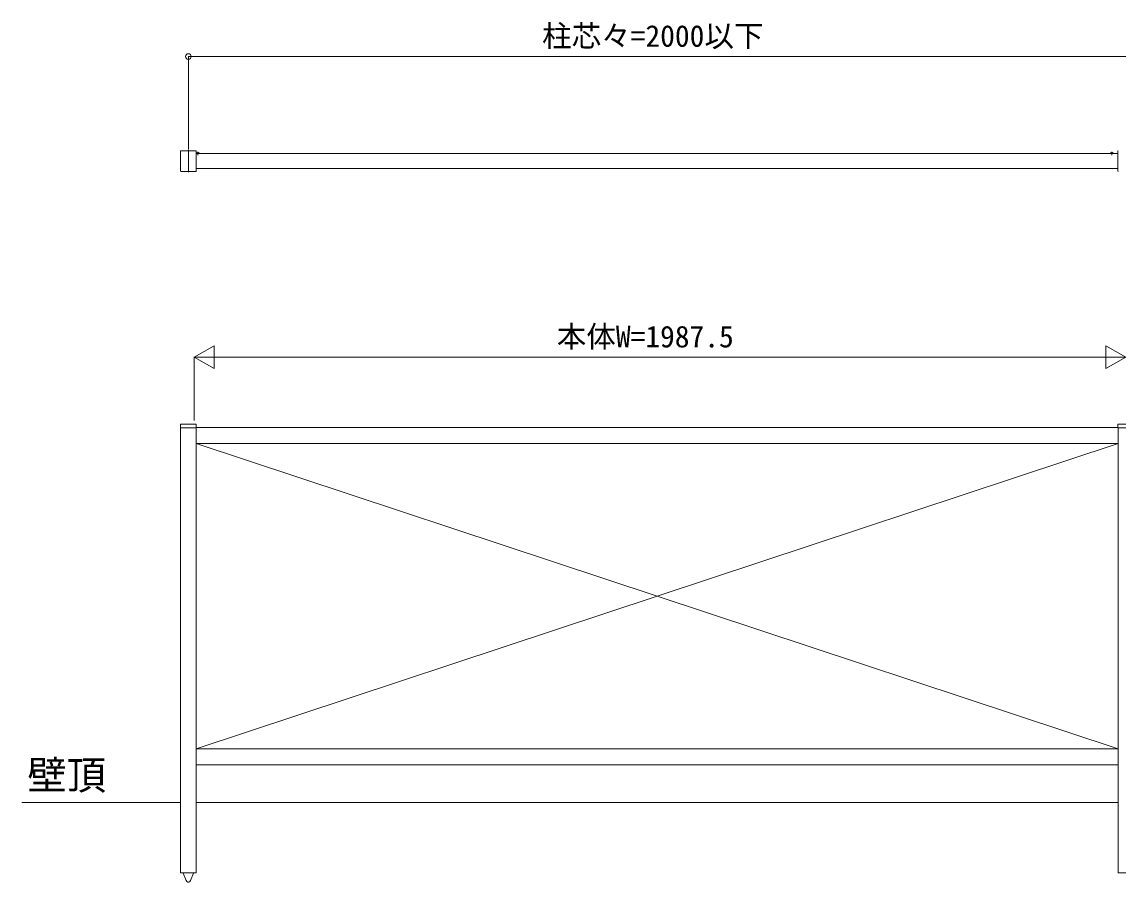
# Model space of a CAD drawing. Units: millimetres, scale not verified. Extents: x -5667 to 5667, y -4030 to 4030.
# Drawn here: x -2454 to -116, y -171 to 1664 of the extents above; entities that cross this region are included whole.
import ezdxf
from ezdxf.enums import TextEntityAlignment as Align

# ---------------------------------------------------------------- set-up
doc = ezdxf.new("R2010")
doc.units = ezdxf.units.MM
doc.header["$LTSCALE"] = 20
doc.linetypes.add('CHAIN2', pattern=[12, 9, -1, 1, -1])
doc.linetypes.add('DASHED3', pattern=[4, 3, -1])
doc.layers.add('0-0_0', color=3, linetype='Continuous')
doc.layers.add('0-1_USER1', color=4, linetype='Continuous', lineweight=9)
doc.layers.add('0-2_YKK_ZWAK', color=6, linetype='Continuous', lineweight=9)
doc.styles.add('ＭＳ ゴシック', font='')
doc.styles.get('ＭＳ ゴシック').set_extended_font_data('MS Gothic')

msp = doc.modelspace()

# ---------------------------------------------------------------- linework, layer by layer
at = {"layer": '0-1_USER1'}
for p, q in [((-2115.78, 1388.85), (-2115.78, 1387.85)), ((-2082.88, 1389.35), (-2115.28, 1389.35)), ((-2075.49, 1383.35), (-2082.68, 1383.35)), ((-2082.38, 1388.85), (-2082.38, 1387.85)), ((-2082.38, 1387.85), (-2082.38, 1346.85)), ((-115.99, 1383.35), (-2082.38, 1383.35)), ((-125.69, 1383.35), (-132.88, 1383.35)), ((-115.99, 1388.85), (-115.99, 1387.85)), ((-2115.28, 1345.35), (-2082.88, 1345.35)), ((-2082.38, 1351.35), (-115.99, 1351.35)), ((-2082.38, 1346.85), (-2082.38, 1345.85)), ((-2115.98, 805.89), (-2082.58, 805.89)), ((-2115.78, 798.39), (-2115.78, -151.11)), ((-2082.78, 798.39), (-2082.78, -151.11)), ((-2082.58, 805.89), (-2082.58, 798.39)), ((-115.99, 798.9), (-2082.58, 798.9)), ((-115.99, 805.89), (-115.99, 798.39)), ((-82.59, 805.89), (-115.99, 805.89)), ((-115.79, 798.39), (-115.79, -151.11)), ((-115.79, 764.9), (-2082.78, 764.9)), ((-115.79, 112.9), (-2082.78, 764.9)), ((-115.79, 764.9), (-2082.78, 112.9)), ((-115.79, 112.9), (-2082.78, 112.9)), ((-2082.78, 78.9), (-115.79, 78.9)), ((-2115.78, -1.11), (-2454.26, -1.11)), ((-115.79, -1.11), (-2082.78, -1.11)), ((-2082.78, -151.11), (-2115.78, -151.11)), ((-2110.48, -151.11), (-2088.08, -151.11)), ((-2094.66, -168.02), (-2088.08, -152.11)), ((-2088.08, -152.11), (-2088.08, -151.11)), ((-115.79, -151.11), (-82.79, -151.11))]:
    msp.add_line(p, q, dxfattribs=at)
at = {"layer": '0-1_USER1', "linetype": 'CHAIN2'}
for p, q in [((-2099.08, 1343.46), (-2099.08, 1392.36)), ((-2079.08, 1386.85), (-2079.08, 1379.77)), ((-129.29, 1386.85), (-129.29, 1379.77))]:
    msp.add_line(p, q, dxfattribs=at)
at = {"layer": '0-1_USER1', "linetype": 'DASHED3'}
for p, q in [((-2081.13, 1385.32), (-2080.23, 1383.5)), ((-2079.08, 1382.89), (-2080.23, 1383.5)), ((-2079.08, 1382.89), (-2077.94, 1383.5)), ((-2077.03, 1385.32), (-2077.94, 1383.5)), ((-131.34, 1385.32), (-130.43, 1383.5)), ((-129.29, 1382.89), (-130.43, 1383.5)), ((-129.29, 1382.89), (-128.14, 1383.5)), ((-127.24, 1385.32), (-128.14, 1383.5))]:
    msp.add_line(p, q, dxfattribs=at)
at = {"layer": '0-1_USER1'}
for points in [[(-2115.78, 1388.85), (-2115.78, 1388.86), (-2115.78, 1388.87), (-2115.78, 1388.87), (-2115.78, 1388.88), (-2115.78, 1388.89), (-2115.78, 1388.89), (-2115.78, 1388.9), (-2115.78, 1388.91), (-2115.78, 1388.91), (-2115.78, 1388.92), (-2115.78, 1388.93), (-2115.78, 1388.94), (-2115.77, 1388.94), (-2115.77, 1388.95), (-2115.77, 1388.96), (-2115.77, 1388.96), (-2115.77, 1388.97), (-2115.77, 1388.98), (-2115.77, 1388.98), (-2115.76, 1388.99), (-2115.76, 1389), (-2115.76, 1389), (-2115.76, 1389.01), (-2115.76, 1389.02), (-2115.75, 1389.02), (-2115.75, 1389.03), (-2115.75, 1389.04), (-2115.75, 1389.04), (-2115.74, 1389.05), (-2115.74, 1389.06), (-2115.74, 1389.06), (-2115.73, 1389.07), (-2115.73, 1389.07), (-2115.73, 1389.08), (-2115.72, 1389.09), (-2115.72, 1389.09), (-2115.72, 1389.1), (-2115.71, 1389.11), (-2115.71, 1389.11)], [(-2115.78, 1387.85), (-2115.78, 1346.85), (-2115.78, 1345.85)], [(-2115.71, 1389.11), (-2115.71, 1389.12), (-2115.7, 1389.12), (-2115.7, 1389.13), (-2115.7, 1389.13), (-2115.69, 1389.14), (-2115.69, 1389.15), (-2115.68, 1389.15), (-2115.68, 1389.16), (-2115.67, 1389.16), (-2115.67, 1389.17), (-2115.67, 1389.17), (-2115.66, 1389.18), (-2115.66, 1389.18), (-2115.65, 1389.19), (-2115.65, 1389.19), (-2115.64, 1389.2), (-2115.64, 1389.2), (-2115.63, 1389.21), (-2115.63, 1389.21), (-2115.62, 1389.22), (-2115.62, 1389.22), (-2115.61, 1389.23), (-2115.61, 1389.23), (-2115.6, 1389.24), (-2115.6, 1389.24), (-2115.59, 1389.25), (-2115.58, 1389.25), (-2115.58, 1389.25), (-2115.57, 1389.26), (-2115.57, 1389.26), (-2115.56, 1389.27), (-2115.56, 1389.27), (-2115.55, 1389.27), (-2115.54, 1389.28), (-2115.54, 1389.28), (-2115.53, 1389.29), (-2115.53, 1389.29), (-2115.52, 1389.29), (-2115.51, 1389.3)], [(-2115.51, 1389.3), (-2115.51, 1389.3), (-2115.5, 1389.3), (-2115.49, 1389.3), (-2115.49, 1389.31), (-2115.48, 1389.31), (-2115.48, 1389.31), (-2115.47, 1389.32), (-2115.46, 1389.32), (-2115.46, 1389.32), (-2115.45, 1389.32), (-2115.44, 1389.33), (-2115.44, 1389.33), (-2115.43, 1389.33), (-2115.42, 1389.33), (-2115.42, 1389.33), (-2115.41, 1389.34), (-2115.4, 1389.34), (-2115.4, 1389.34), (-2115.39, 1389.34), (-2115.38, 1389.34), (-2115.37, 1389.34), (-2115.37, 1389.34), (-2115.36, 1389.34), (-2115.35, 1389.35), (-2115.35, 1389.35), (-2115.34, 1389.35), (-2115.33, 1389.35), (-2115.33, 1389.35), (-2115.32, 1389.35), (-2115.31, 1389.35), (-2115.31, 1389.35), (-2115.3, 1389.35), (-2115.29, 1389.35), (-2115.28, 1389.35)], [(-2082.65, 1389.3), (-2082.66, 1389.3), (-2082.67, 1389.3), (-2082.67, 1389.3), (-2082.68, 1389.31), (-2082.69, 1389.31), (-2082.69, 1389.31), (-2082.7, 1389.32), (-2082.7, 1389.32), (-2082.71, 1389.32), (-2082.72, 1389.32), (-2082.72, 1389.33), (-2082.73, 1389.33), (-2082.74, 1389.33), (-2082.74, 1389.33), (-2082.75, 1389.33), (-2082.76, 1389.34), (-2082.76, 1389.34), (-2082.77, 1389.34), (-2082.78, 1389.34), (-2082.79, 1389.34), (-2082.79, 1389.34), (-2082.8, 1389.34), (-2082.81, 1389.34), (-2082.81, 1389.35), (-2082.82, 1389.35), (-2082.83, 1389.35), (-2082.83, 1389.35), (-2082.84, 1389.35), (-2082.85, 1389.35), (-2082.85, 1389.35), (-2082.86, 1389.35), (-2082.87, 1389.35), (-2082.88, 1389.35), (-2082.88, 1389.35)], [(-2082.46, 1389.11), (-2082.46, 1389.12), (-2082.46, 1389.12), (-2082.47, 1389.13), (-2082.47, 1389.13), (-2082.48, 1389.14), (-2082.48, 1389.15), (-2082.48, 1389.15), (-2082.49, 1389.16), (-2082.49, 1389.16), (-2082.5, 1389.17), (-2082.5, 1389.17), (-2082.51, 1389.18), (-2082.51, 1389.18), (-2082.52, 1389.19), (-2082.52, 1389.19), (-2082.52, 1389.2), (-2082.53, 1389.2), (-2082.53, 1389.21), (-2082.54, 1389.21), (-2082.54, 1389.22), (-2082.55, 1389.22), (-2082.56, 1389.23), (-2082.56, 1389.23), (-2082.57, 1389.24), (-2082.57, 1389.24), (-2082.58, 1389.25), (-2082.58, 1389.25), (-2082.59, 1389.25), (-2082.59, 1389.26), (-2082.6, 1389.26), (-2082.61, 1389.27), (-2082.61, 1389.27), (-2082.62, 1389.27), (-2082.62, 1389.28), (-2082.63, 1389.28), (-2082.63, 1389.29), (-2082.64, 1389.29), (-2082.65, 1389.29), (-2082.65, 1389.3)], [(-2082.38, 1388.85), (-2082.38, 1388.86), (-2082.38, 1388.87), (-2082.38, 1388.87), (-2082.39, 1388.88), (-2082.39, 1388.89), (-2082.39, 1388.89), (-2082.39, 1388.9), (-2082.39, 1388.91), (-2082.39, 1388.91), (-2082.39, 1388.92), (-2082.39, 1388.93), (-2082.39, 1388.94), (-2082.39, 1388.94), (-2082.39, 1388.95), (-2082.39, 1388.96), (-2082.4, 1388.96), (-2082.4, 1388.97), (-2082.4, 1388.98), (-2082.4, 1388.98), (-2082.4, 1388.99), (-2082.4, 1389), (-2082.41, 1389), (-2082.41, 1389.01), (-2082.41, 1389.02), (-2082.41, 1389.02), (-2082.42, 1389.03), (-2082.42, 1389.04), (-2082.42, 1389.04), (-2082.42, 1389.05), (-2082.43, 1389.06), (-2082.43, 1389.06), (-2082.43, 1389.07), (-2082.44, 1389.07), (-2082.44, 1389.08), (-2082.44, 1389.09), (-2082.45, 1389.09), (-2082.45, 1389.1), (-2082.45, 1389.11), (-2082.46, 1389.11)], [(-115.99, 1388.85), (-115.98, 1388.86), (-115.98, 1388.87), (-115.98, 1388.87), (-115.98, 1388.88), (-115.98, 1388.89), (-115.98, 1388.89), (-115.98, 1388.9), (-115.98, 1388.91), (-115.98, 1388.91), (-115.98, 1388.92), (-115.98, 1388.93), (-115.98, 1388.94), (-115.98, 1388.94), (-115.98, 1388.95), (-115.97, 1388.96), (-115.97, 1388.96), (-115.97, 1388.97), (-115.97, 1388.98), (-115.97, 1388.98), (-115.97, 1388.99), (-115.96, 1389), (-115.96, 1389), (-115.96, 1389.01), (-115.96, 1389.02), (-115.96, 1389.02), (-115.95, 1389.03), (-115.95, 1389.04), (-115.95, 1389.04), (-115.94, 1389.05), (-115.94, 1389.06), (-115.94, 1389.06), (-115.94, 1389.07), (-115.93, 1389.07), (-115.93, 1389.08), (-115.93, 1389.09), (-115.92, 1389.09), (-115.92, 1389.1), (-115.92, 1389.11), (-115.91, 1389.11)], [(-115.99, 1387.85), (-115.99, 1346.85), (-115.99, 1345.85)], [(-115.91, 1389.11), (-115.91, 1389.12), (-115.91, 1389.12), (-115.9, 1389.13), (-115.9, 1389.13), (-115.89, 1389.14), (-115.89, 1389.15), (-115.89, 1389.15), (-115.88, 1389.16), (-115.88, 1389.16), (-115.87, 1389.17), (-115.87, 1389.17), (-115.86, 1389.18), (-115.86, 1389.18), (-115.85, 1389.19), (-115.85, 1389.19), (-115.84, 1389.2), (-115.84, 1389.2), (-115.83, 1389.21), (-115.83, 1389.21), (-115.82, 1389.22), (-115.82, 1389.22), (-115.81, 1389.23), (-115.81, 1389.23), (-115.8, 1389.24), (-115.8, 1389.24), (-115.79, 1389.25), (-115.79, 1389.25), (-115.78, 1389.25), (-115.78, 1389.26), (-115.77, 1389.26), (-115.76, 1389.27), (-115.76, 1389.27), (-115.75, 1389.27)], [(-2115.78, 1345.85), (-2115.78, 1345.84), (-2115.78, 1345.84), (-2115.78, 1345.83), (-2115.78, 1345.82), (-2115.78, 1345.82), (-2115.78, 1345.81), (-2115.78, 1345.8), (-2115.78, 1345.79), (-2115.78, 1345.79), (-2115.78, 1345.78), (-2115.78, 1345.77), (-2115.78, 1345.77), (-2115.77, 1345.76), (-2115.77, 1345.75), (-2115.77, 1345.75), (-2115.77, 1345.74), (-2115.77, 1345.73), (-2115.77, 1345.73), (-2115.77, 1345.72), (-2115.76, 1345.71), (-2115.76, 1345.71), (-2115.76, 1345.7), (-2115.76, 1345.69), (-2115.76, 1345.69), (-2115.75, 1345.68), (-2115.75, 1345.67), (-2115.75, 1345.67), (-2115.75, 1345.66), (-2115.74, 1345.65), (-2115.74, 1345.65), (-2115.74, 1345.64), (-2115.73, 1345.63), (-2115.73, 1345.63), (-2115.73, 1345.62), (-2115.72, 1345.61), (-2115.72, 1345.61), (-2115.72, 1345.6), (-2115.71, 1345.6), (-2115.71, 1345.59)], [(-2115.71, 1345.59), (-2115.71, 1345.58), (-2115.7, 1345.58), (-2115.7, 1345.57), (-2115.7, 1345.57), (-2115.69, 1345.56), (-2115.69, 1345.56), (-2115.68, 1345.55), (-2115.68, 1345.54), (-2115.67, 1345.54), (-2115.67, 1345.53), (-2115.67, 1345.53), (-2115.66, 1345.52), (-2115.66, 1345.52), (-2115.65, 1345.51), (-2115.65, 1345.51), (-2115.64, 1345.5), (-2115.64, 1345.5), (-2115.63, 1345.49), (-2115.63, 1345.49), (-2115.62, 1345.48), (-2115.62, 1345.48), (-2115.61, 1345.47), (-2115.61, 1345.47), (-2115.6, 1345.46), (-2115.6, 1345.46), (-2115.59, 1345.46), (-2115.58, 1345.45), (-2115.58, 1345.45), (-2115.57, 1345.44), (-2115.57, 1345.44), (-2115.56, 1345.43), (-2115.56, 1345.43), (-2115.55, 1345.43), (-2115.54, 1345.42), (-2115.54, 1345.42), (-2115.53, 1345.42), (-2115.53, 1345.41), (-2115.52, 1345.41), (-2115.51, 1345.41)], [(-2115.51, 1345.41), (-2115.51, 1345.4), (-2115.5, 1345.4), (-2115.49, 1345.4), (-2115.49, 1345.39), (-2115.48, 1345.39), (-2115.48, 1345.39), (-2115.47, 1345.39), (-2115.46, 1345.38), (-2115.46, 1345.38), (-2115.45, 1345.38), (-2115.44, 1345.38), (-2115.44, 1345.37), (-2115.43, 1345.37), (-2115.42, 1345.37), (-2115.42, 1345.37), (-2115.41, 1345.37), (-2115.4, 1345.36), (-2115.4, 1345.36), (-2115.39, 1345.36), (-2115.38, 1345.36), (-2115.37, 1345.36), (-2115.37, 1345.36), (-2115.36, 1345.36), (-2115.35, 1345.36), (-2115.35, 1345.36), (-2115.34, 1345.35), (-2115.33, 1345.35), (-2115.33, 1345.35), (-2115.32, 1345.35), (-2115.31, 1345.35), (-2115.31, 1345.35), (-2115.3, 1345.35), (-2115.29, 1345.35), (-2115.28, 1345.35)], [(-2082.65, 1345.41), (-2082.66, 1345.4), (-2082.67, 1345.4), (-2082.67, 1345.4), (-2082.68, 1345.39), (-2082.69, 1345.39), (-2082.69, 1345.39), (-2082.7, 1345.39), (-2082.7, 1345.38), (-2082.71, 1345.38), (-2082.72, 1345.38), (-2082.72, 1345.38), (-2082.73, 1345.37), (-2082.74, 1345.37), (-2082.74, 1345.37), (-2082.75, 1345.37), (-2082.76, 1345.37), (-2082.76, 1345.36), (-2082.77, 1345.36), (-2082.78, 1345.36), (-2082.79, 1345.36), (-2082.79, 1345.36), (-2082.8, 1345.36), (-2082.81, 1345.36), (-2082.81, 1345.36), (-2082.82, 1345.36), (-2082.83, 1345.35), (-2082.83, 1345.35), (-2082.84, 1345.35), (-2082.85, 1345.35), (-2082.85, 1345.35), (-2082.86, 1345.35), (-2082.87, 1345.35), (-2082.88, 1345.35), (-2082.88, 1345.35)], [(-2082.46, 1345.59), (-2082.46, 1345.58), (-2082.46, 1345.58), (-2082.47, 1345.57), (-2082.47, 1345.57), (-2082.48, 1345.56), (-2082.48, 1345.56), (-2082.48, 1345.55), (-2082.49, 1345.54), (-2082.49, 1345.54), (-2082.5, 1345.53), (-2082.5, 1345.53), (-2082.51, 1345.52), (-2082.51, 1345.52), (-2082.52, 1345.51), (-2082.52, 1345.51), (-2082.52, 1345.5), (-2082.53, 1345.5), (-2082.53, 1345.49), (-2082.54, 1345.49), (-2082.54, 1345.48), (-2082.55, 1345.48), (-2082.56, 1345.47), (-2082.56, 1345.47), (-2082.57, 1345.46), (-2082.57, 1345.46), (-2082.58, 1345.46), (-2082.58, 1345.45), (-2082.59, 1345.45), (-2082.59, 1345.44), (-2082.6, 1345.44), (-2082.61, 1345.43), (-2082.61, 1345.43), (-2082.62, 1345.43), (-2082.62, 1345.42), (-2082.63, 1345.42), (-2082.63, 1345.42), (-2082.64, 1345.41), (-2082.65, 1345.41), (-2082.65, 1345.41)], [(-2082.38, 1345.85), (-2082.38, 1345.84), (-2082.38, 1345.84), (-2082.38, 1345.83), (-2082.39, 1345.82), (-2082.39, 1345.82), (-2082.39, 1345.81), (-2082.39, 1345.8), (-2082.39, 1345.79), (-2082.39, 1345.79), (-2082.39, 1345.78), (-2082.39, 1345.77), (-2082.39, 1345.77), (-2082.39, 1345.76), (-2082.39, 1345.75), (-2082.39, 1345.75), (-2082.4, 1345.74), (-2082.4, 1345.73), (-2082.4, 1345.73), (-2082.4, 1345.72), (-2082.4, 1345.71), (-2082.4, 1345.71), (-2082.41, 1345.7), (-2082.41, 1345.69), (-2082.41, 1345.69), (-2082.41, 1345.68), (-2082.42, 1345.67), (-2082.42, 1345.67), (-2082.42, 1345.66), (-2082.42, 1345.65), (-2082.43, 1345.65), (-2082.43, 1345.64), (-2082.43, 1345.63), (-2082.44, 1345.63), (-2082.44, 1345.62), (-2082.44, 1345.61), (-2082.45, 1345.61), (-2082.45, 1345.6), (-2082.45, 1345.6), (-2082.46, 1345.59)], [(-115.99, 1345.85), (-115.98, 1345.84), (-115.98, 1345.84), (-115.98, 1345.83), (-115.98, 1345.82), (-115.98, 1345.82), (-115.98, 1345.81), (-115.98, 1345.8), (-115.98, 1345.79), (-115.98, 1345.79), (-115.98, 1345.78), (-115.98, 1345.77), (-115.98, 1345.77), (-115.98, 1345.76), (-115.98, 1345.75), (-115.97, 1345.75), (-115.97, 1345.74), (-115.97, 1345.73), (-115.97, 1345.73), (-115.97, 1345.72), (-115.97, 1345.71), (-115.96, 1345.71), (-115.96, 1345.7), (-115.96, 1345.69), (-115.96, 1345.69), (-115.96, 1345.68), (-115.95, 1345.67), (-115.95, 1345.67), (-115.95, 1345.66), (-115.94, 1345.65), (-115.94, 1345.65), (-115.94, 1345.64), (-115.94, 1345.63), (-115.93, 1345.63), (-115.93, 1345.62), (-115.93, 1345.61), (-115.92, 1345.61), (-115.92, 1345.6), (-115.92, 1345.6), (-115.91, 1345.59)], [(-115.91, 1345.59), (-115.91, 1345.58), (-115.91, 1345.58), (-115.9, 1345.57), (-115.9, 1345.57), (-115.89, 1345.56), (-115.89, 1345.56), (-115.89, 1345.55), (-115.88, 1345.54), (-115.88, 1345.54), (-115.87, 1345.53), (-115.87, 1345.53), (-115.86, 1345.52), (-115.86, 1345.52), (-115.85, 1345.51), (-115.85, 1345.51), (-115.84, 1345.5), (-115.84, 1345.5), (-115.83, 1345.49), (-115.83, 1345.49), (-115.82, 1345.48), (-115.82, 1345.48), (-115.81, 1345.47), (-115.81, 1345.47), (-115.8, 1345.46), (-115.8, 1345.46), (-115.79, 1345.46), (-115.79, 1345.45), (-115.78, 1345.45), (-115.78, 1345.44), (-115.77, 1345.44), (-115.76, 1345.43), (-115.76, 1345.43), (-115.75, 1345.43)], [(-2115.98, 805.89), (-2115.98, 798.39), (-2082.58, 798.39)], [(-82.59, 805.89), (-82.59, 798.39), (-115.99, 798.39)], [(-2110.48, -151.11), (-2110.48, -152.11), (-2103.9, -168.02)]]:
    msp.add_lwpolyline(points, dxfattribs=at)
for centre, radius, start, end in [((-2082.68, 1383.51), 0.154, 152.71904, 270), ((-2079.08, 1381.65), 4.2, 27.28096, 152.71904), ((-2075.49, 1383.51), 0.154, 270, 27.28096), ((-132.88, 1383.51), 0.154, 152.71904, 270), ((-129.29, 1381.65), 4.2, 27.28096, 152.71904), ((-125.69, 1383.51), 0.154, 270, 27.28096), ((-2099.08, 1351.4), 6.55, 247.46393, 292.53607), ((-2099.28, -166.11), 5, 202.46633, 256.70293), ((-2099.28, -166.11), 5, 256.70293, 283.29707), ((-2099.28, -166.11), 5, 283.29707, 337.53367)]:
    msp.add_arc(centre, radius, start, end, dxfattribs=at)
at = {"layer": '0-2_YKK_ZWAK'}
for p, q in [((-2099.08, 1393.36), (-2099.08, 1591.35)), ((-99.29, 1590.35), (-2099.08, 1590.35)), ((-2086.78, 948.9), (-2044.35, 973.4)), ((-2044.35, 924.4), (-2044.35, 973.4)), ((-99.29, 948.9), (-141.72, 973.4)), ((-141.72, 973.4), (-141.72, 924.4)), ((-2086.78, 814.03), (-2086.78, 949.9)), ((-2086.78, 948.9), (-2044.35, 924.4)), ((-2086.78, 948.9), (-2001.91, 948.9)), ((-2037.78, 948.9), (-148.29, 948.9)), ((-99.29, 948.9), (-184.16, 948.9)), ((-99.29, 948.9), (-141.72, 924.4))]:
    msp.add_line(p, q, dxfattribs=at)
msp.add_circle((-2099.08, 1590.35), 5.95, dxfattribs=at)

# ---------------------------------------------------------------- texts
at = {"layer": '0-0_0', "style": 'ＭＳ ゴシック'}
msp.add_text('壁頂', height=61.58, dxfattribs=at).set_placement((-2442.72, 7.81), align=Align.BOTTOM_LEFT)
at = {"layer": '0-2_YKK_ZWAK', "style": 'ＭＳ ゴシック'}
for s, p in [('柱芯々=2000以下', (-1344.46, 1597.35)), ('本体W=1987.5', (-1313.11, 955.9))]:
    msp.add_text(s, height=46.19, dxfattribs=at).set_placement(p, align=Align.BOTTOM_LEFT)

doc.saveas('drawing.dxf')
